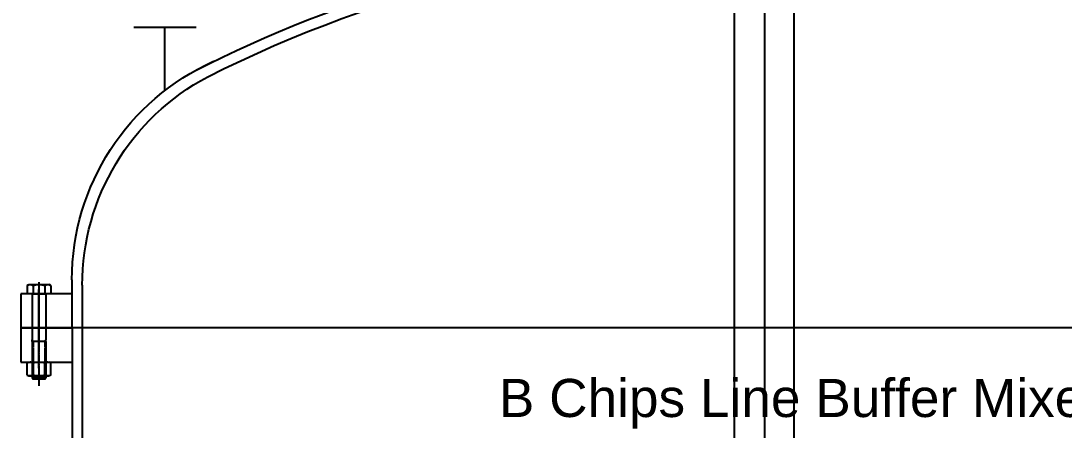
# Model space of a CAD drawing. Header units: millimetres. Extents: x 12318 to 17800, y 6541 to 10165.
# Drawn here: x 14791.5 to 15097.4, y 8413.5 to 8533.4 of the extents above; entities that cross this region are included whole.
import ezdxf

# ---------------------------------------------------------------- set-up
doc = ezdxf.new("R2010")
doc.units = ezdxf.units.MM
doc.linetypes.add('CENTER2', pattern=[1.125, 0.75, -0.125, 0.125, -0.125])
doc.linetypes.add('HIDDEN2', pattern=[0.1875, 0.125, -0.0625])
doc.layers.add('Equipment', color=123, linetype='Continuous')

# ---------------------------------------------------------------- blocks, each defined once
blk = doc.blocks.new('A$C6f4e16a3')
at = {"layer": 'Equipment'}
for p, q in [((1038.9, 3305.9), (1038.9, 689.7)), ((1003.9, 880.1), (1003.9, 2987.1)), ((1073.9, 880.1), (1073.9, 2987.1)), ((1850.9, 2465.1), (1850.9, 2521.4)), ((1838.9, 2515.1), (1838.9, 2465.1)), ((1875.8, 2514.8), (1877.7, 2515.9)), ((1875.8, 2514.8), (1875.8, 2505.1)), ((1901.7, 2515.9), (1877.7, 2515.9)), ((1882.7, 2514.8), (1882.7, 2505.1)), ((1889.7, 2418), (1889.7, 2510)), ((1896.6, 2514.8), (1896.6, 2505.1)), ((1903.5, 2514.8), (1901.7, 2515.9)), ((1903.5, 2514.8), (1903.5, 2505.1)), ((1850.9, 2505.1), (1910.9, 2505.1)), ((1875.8, 2505.1), (1881.7, 2505.1)), ((1875.8, 2505.1), (1903.5, 2505.1)), ((1881.7, 2505.1), (1881.7, 2451.1)), ((1881.7, 2505.1), (1897.7, 2505.1)), ((1897.7, 2505.1), (1881.7, 2505.1)), ((1897.7, 2505.1), (1897.7, 2451.1)), ((1897.7, 2505.1), (1903.5, 2505.1)), ((1910.9, 2505.1), (1910.9, 2465.1)), ((238.9, 2465.1), (1838.9, 2465.1)), ((1838.9, 2465.1), (1838.9, 940.1)), ((1838.9, 2465.1), (1850.9, 2465.1)), ((1838.9, 2465.1), (1850.9, 2465.1)), ((1850.9, 2465.1), (1850.9, 940.1)), ((1850.9, 2465.1), (1910.9, 2465.1)), ((1910.9, 2465.1), (1850.9, 2465.1)), ((1910.9, 2465.1), (1910.9, 2425.1)), ((1881.7, 2449.1), (1881.7, 2451.1)), ((1881.7, 2449.1), (1881.7, 2406.4)), ((1881.7, 2449.1), (1897.7, 2449.1)), ((1897.7, 2449.1), (1897.7, 2451.1)), ((1897.7, 2449.1), (1897.7, 2406.4)), ((1910.9, 2425.1), (1850.9, 2425.1)), ((1875.8, 2424.1), (1877.7, 2425.1)), ((1875.8, 2409.8), (1875.8, 2424.1)), ((1901.7, 2425.1), (1877.7, 2425.1)), ((1882.7, 2409.8), (1882.7, 2424.1)), ((1896.6, 2409.8), (1896.6, 2424.1)), ((1903.5, 2424.1), (1901.7, 2425.1)), ((1903.5, 2409.8), (1903.5, 2424.1)), ((1875.8, 2409.8), (1877.7, 2408.7)), ((1901.7, 2408.7), (1877.7, 2408.7)), ((1881.7, 2406.4), (1897.7, 2406.4)), ((1882.9, 2405.1), (1881.7, 2406.4)), ((1882.9, 2405.1), (1896.5, 2405.1)), ((1897.7, 2406.4), (1896.5, 2405.1)), ((1903.5, 2409.8), (1901.7, 2408.7))]:
    blk.add_line(p, q, dxfattribs=at)
at = {"layer": 'Equipment', "linetype": 'CENTER2'}
blk.add_line((1889.7, 2518.7), (1889.7, 2396.9), dxfattribs=at)
at = {"layer": 'Equipment', "linetype": 'HIDDEN2'}
for p, q in [((1882.9, 2449.1), (1881.7, 2451.1)), ((1882.9, 2449.1), (1882.9, 2405.1)), ((1896.5, 2449.1), (1897.7, 2451.1)), ((1896.5, 2449.1), (1896.5, 2405.1))]:
    blk.add_line(p, q, dxfattribs=at)
at = {"layer": 'Equipment'}
for centre, radius, start, end in [((1038.9, 1458.2), 1468.9, 62.958, 107.5529), ((1038.9, 1467.9), 1447.2, 63.1848, 116.8152), ((1570.5, 2521.4), 280.5, 0, 65.9496), ((1562.4, 2515.1), 276.5, 0, 62.107), ((1879.3, 2509.8), 6.12, 55.5531, 115.5531), ((1889.7, 2493), 22.9, 72.3875, 107.6125), ((1900.1, 2509.8), 6.12, 64.4469, 124.4469), ((1879.3, 2419), 6.13, 55.5615, 115.5615), ((1889.7, 2402.2), 22.9, 72.383, 107.617), ((1900.1, 2419), 6.13, 64.4385, 124.4385), ((1879.3, 2414.9), 6.13, 244.4385, 304.4385), ((1889.7, 2431.6), 22.9, 252.383, 287.617), ((1900.1, 2414.9), 6.13, 235.5615, 295.5615)]:
    blk.add_arc(centre, radius, start, end, dxfattribs=at)

msp = doc.modelspace()

# ---------------------------------------------------------------- linework, layer by layer
at = {"linetype": 'Continuous', "lineweight": -3}
msp.add_line((14842.84, 8531.48), (14824.6, 8531.48), dxfattribs=at)
msp.add_line((14833.72, 8512.98), (14833.72, 8531.48))

# ---------------------------------------------------------------- block references
at = {"xscale": -0.25, "yscale": 0.25, "zscale": 0.25}
msp.add_blockref('A$C6f4e16a3', (15269.21, 7827.14), dxfattribs=at)

# ---------------------------------------------------------------- texts
at = {"insert": (14931.63, 8428.46), "char_height": 11.1664, "width": 777.1843, "attachment_point": 1}
msp.add_mtext('{\\fArial|b0|i0|c0|p34;B Chips Line Buffer Mixer}', dxfattribs=at)

doc.saveas('drawing.dxf')
